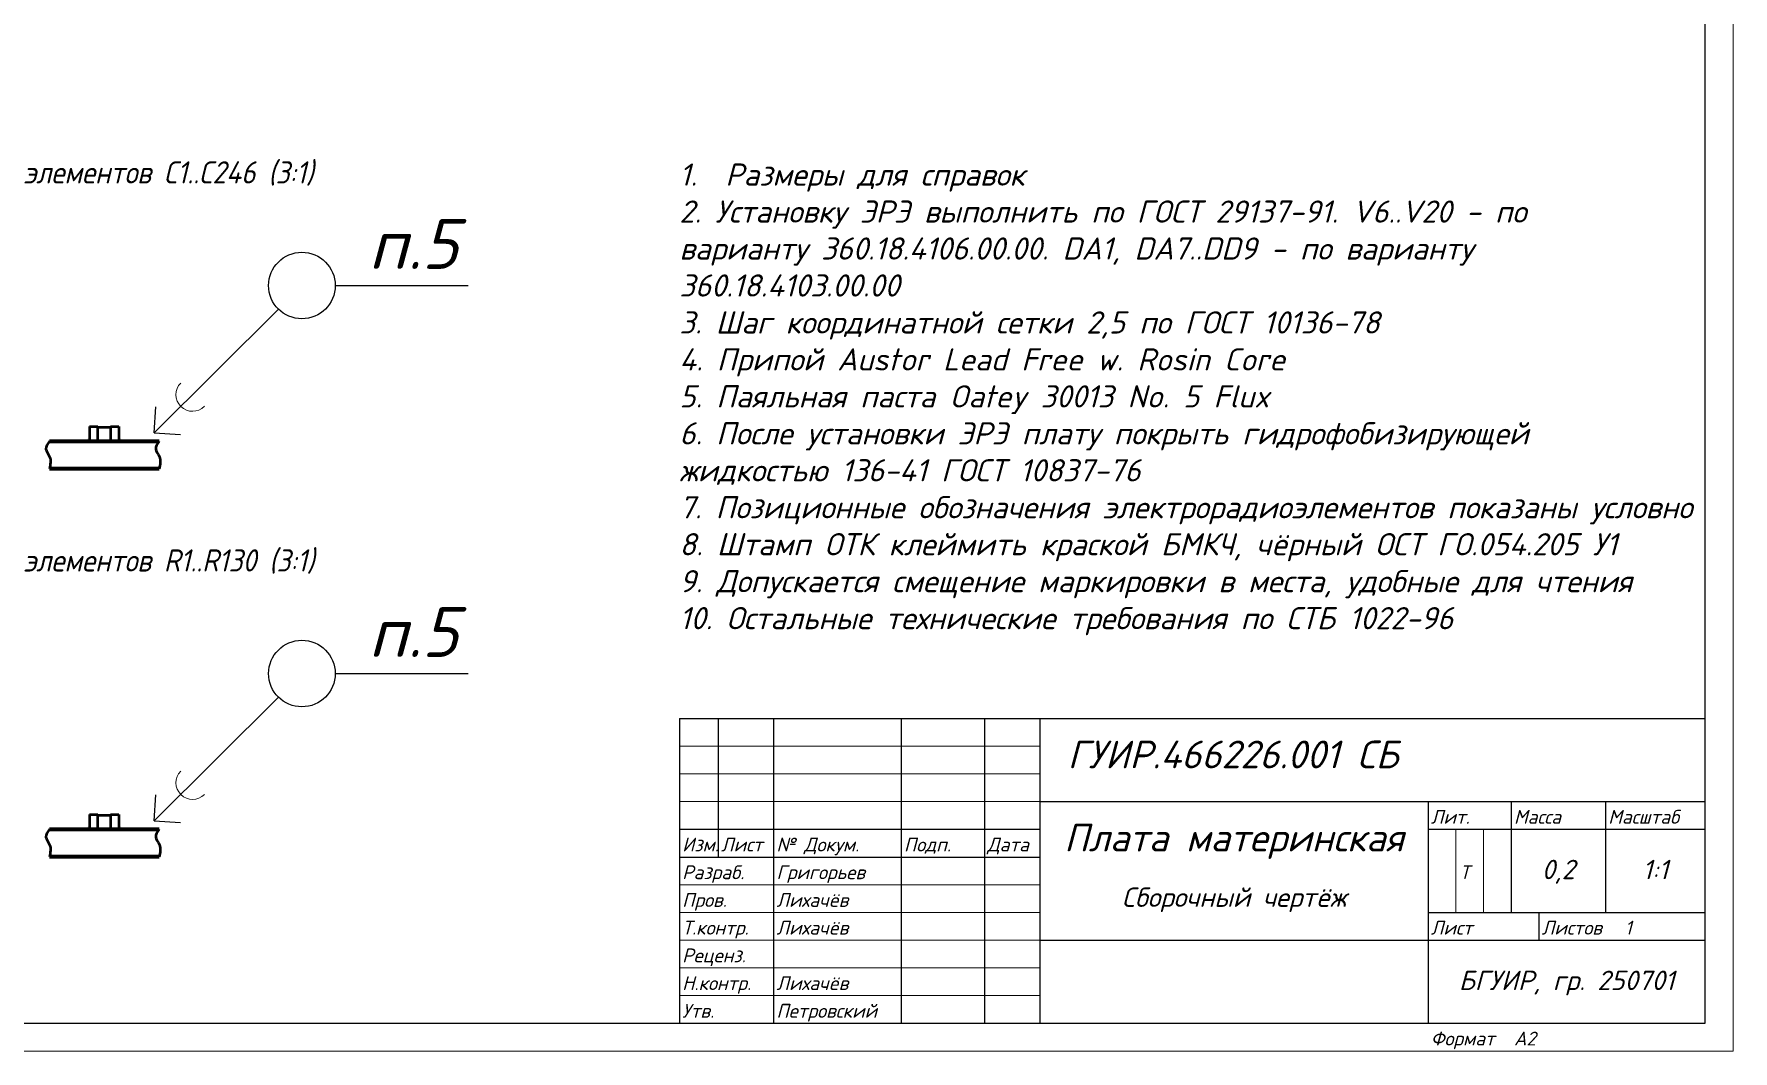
# Model space of a CAD drawing. Header units: millimetres. Extents: x 0 to 594, y 0 to 420.
# Drawn here: x 287.6 to 594, y 0 to 183.5 of the extents above; entities that cross this region are included whole.
import ezdxf
from ezdxf.enums import TextEntityAlignment as Align

# ---------------------------------------------------------------- set-up
doc = ezdxf.new("R2010")
doc.units = ezdxf.units.MM
doc.header["$LTSCALE"] = 0.5
doc.layers.add('4', color=4, linetype='Continuous', lineweight=15)
doc.layers.add('рамка', color=253, linetype='Continuous', lineweight=5)
doc.styles.get("Standard").update_dxf_attribs({"font": 'isocpeui.ttf', "height": 2.5})
doc.styles.add('текст', font='isocpeui.ttf')

# ---------------------------------------------------------------- blocks, each defined once
blk = doc.blocks.new('*U25')
for p, q in [((404, 60), (589, 60)), ((404, 60), (404, 5)), ((411, 60), (411, 35)), ((421, 60), (421, 5)), ((444, 60), (444, 5)), ((459, 60), (459, 5)), ((469, 60), (469, 5)), ((469, 45), (589, 45)), ((539, 45), (539, 20)), ((554, 45), (554, 25)), ((571, 45), (571, 25)), ((404, 40), (469, 40)), ((539, 40), (589, 40)), ((404, 35), (469, 35)), ((539, 25), (589, 25)), ((559, 25), (559, 20)), ((469, 20), (589, 20)), ((539, 20), (539, 5))]:
    blk.add_line(p, q)
blk.add_lwpolyline([(20, 5), (589, 5), (589, 415), (20, 415)], close=True)
at = {"layer": '4'}
for p, q in [((404, 55), (469, 55)), ((404, 50), (469, 50)), ((404, 45), (469, 45)), ((544, 40), (544, 25)), ((549, 40), (549, 25)), ((404, 30), (469, 30)), ((404, 25), (469, 25)), ((404, 20), (469, 20)), ((404, 15), (469, 15)), ((404, 10), (469, 10))]:
    blk.add_line(p, q, dxfattribs=at)
at = {"layer": 'рамка'}
blk.add_lwpolyline([(0, 420), (594, 420), (594, 0), (0, 0)], close=True, dxfattribs=at)
at = {"style": 'текст'}
for s, height, p in [('Лит.', 2.5, (539.5, 41)), ('Масса', 2.5, (554.5, 41)), ('Масштаб', 2.5, (571.5, 41)), ('Изм.', 2.5, (404.5, 36)), ('Лист', 2.5, (411.5, 36)), ('№ Докум.', 2.5, (421.5, 36)), ('Подп.', 2.5, (444.5, 36)), ('Дата', 2.5, (459.5, 36)), ('Разраб.', 2.5, (404.5, 31)), ('Пров.', 2.5, (404.5, 26)), ('Т.контр.', 2.5, (404.5, 21)), ('Лист', 2.5, (539.5, 21)), ('Листов', 2.5, (559.5, 21)), ('Н.контр.', 2.5, (404.5, 11)), ('Утв.', 2.5, (404.5, 6)), ('Формат', 2.5, (539.5, 1)), ('А2', 2.5, (554.5, 1)), ('А4', 0.025, (593.605, 0.01)), ('А3', 0.0125, (593.803, 0.005)), ('А1', 0.00625, (593.901, 0.003)), ('А0', 0.005, (593.921, 0.002))]:
    blk.add_text(s, height=height, dxfattribs=at).set_placement(p)
for tag, p, height, rotation in [('ОБОЗНАЧЕНИЕ-ВЕРХ', (85, 409), 3.5, 180), ('ПРИМЕНЯЕМОСТЬ', (19, 232.5), 2.5, 90), ('СПРАВ№', (19, 172.5), 2.5, 90), ('ДАТАУЧЁТАДУБЛ', (19, 115.5), 2.5, 90), ('ИНВ№ДУБЛ', (19, 90.5), 2.5, 90), ('ВЗАМИНВ№', (19, 65.5), 2.5, 90), ('ДАТАУЧЁТА', (19, 30.5), 2.5, 90), ('ИНВ№ПОДЛ', (19, 5.5), 2.5, 90)]:
    blk.add_attdef(tag, p, '', height=height, rotation=rotation, dxfattribs=at)
for tag, p in [('ИЗМ4', (404.5, 56)), ('ЛИСТИЗМ4', (411.5, 56)), ('№ДОКУМИЗМ4', (421.5, 56)), ('ПОДПИЗМ4', (444.5, 56)), ('ДАТАИЗМ4', (459.5, 56)), ('ИЗМ3', (404.5, 51)), ('ЛИСТИЗМ3', (411.5, 51)), ('№ДОКУМИЗМ3', (421.5, 51)), ('ПОДПИЗМ3', (444.5, 51)), ('ДАТАИЗМ3', (459.5, 51)), ('ИЗМ2', (404.5, 46)), ('ЛИСТИЗМ2', (411.5, 46)), ('№ДОКУМИЗМ2', (421.5, 46)), ('ПОДПИЗМ2', (444.5, 46)), ('ДАТАИЗМ2', (459.5, 46)), ('ИЗМ1', (404.5, 41)), ('ЛИСТИЗМ1', (411.5, 41)), ('№ДОКУМИЗМ1', (421.5, 41)), ('ПОДПИЗМ1', (444.5, 41)), ('ДАТАИЗМ1', (459.5, 41)), ('РАЗРАБ', (421.5, 31)), ('ДАТАРАЗРАБ', (459.5, 31)), ('ПРОВ', (421.5, 26)), ('ДАТАПРОВ', (459.5, 26)), ('ТКОНТР', (421.5, 21)), ('ДАТАТКОНТР', (459.5, 21)), ('ЛИСТОВ', (574.5, 21)), ('10', (404.5, 16)), ('11', (421.5, 16)), ('12', (444.5, 16)), ('13', (459.5, 16)), ('НКОНТР', (421.5, 11)), ('ДАТАНКОНТР', (459.5, 11)), ('УТВ', (421.5, 6)), ('ДАТАУТВ', (459.5, 6))]:
    blk.add_attdef(tag, p, '', height=2.5, dxfattribs=at)
for tag, height, p in [('НАИМЕНОВАНИЕ1', 5, (504, 36)), ('НАИМЕНОВАНИЕ2', 3.5, (504, 31)), ('МАССА', 3.5, (562.5, 31)), ('МАСШТАБ', 3.5, (580, 31)), ('НАИМЕНОВАНИЕ3', 3.5, (504, 26)), ('НАИМЕНОВАНИЕ4', 2.5, (504, 21)), ('ЛИСТ', 2.5, (554.5, 21)), ('МАТЕРИАЛ1', 2.5, (504, 16)), ('МАТЕРИАЛ2', 2.5, (504, 11)), ('ПРЕДПРИЯТИЕ', 3.5, (564, 11)), ('МАТЕРИАЛ3', 2.5, (504, 6))]:
    blk.add_attdef(tag, text='', height=height, dxfattribs=at).set_placement(p, align=Align.CENTER)
for tag, p in [('ЛИТЕРА', (541.5, 31)), ('ЛИТЕРА2', (546.5, 31)), ('ЛИТЕРА3', (551.5, 31))]:
    blk.add_attdef(tag, text='', height=2.5, dxfattribs=at).set_placement(p, align=Align.RIGHT)
for tag, p in [('ИНДЕКС', (541.5, 31)), ('ИНДЕКС2', (546.5, 31)), ('ИНДЕКС3', (551.5, 31))]:
    blk.add_attdef(tag, text='', height=2.5, dxfattribs=at).set_placement(p, align=Align.TOP_LEFT)

msp = doc.modelspace()

# ---------------------------------------------------------------- hatches: boundary and pattern name
at = {"lineweight": 30}
h = msp.add_hatch(color=256, dxfattribs=at)
h.dxf.hatch_style = 1
h.paths.add_polyline_path([(296.74, 110), (297.65, 110), (297.65, 111.32, -0.258655)])
h.paths.add_polyline_path([(302.93, 110), (303.84, 110, -0.258654), (302.93, 111.32)])
h = msp.add_hatch(color=256, dxfattribs=at)
h.dxf.hatch_style = 1
h.paths.add_polyline_path([(296.74, 40), (297.65, 40), (297.65, 41.32, -0.258655)])
h.paths.add_polyline_path([(302.93, 40), (303.84, 40, -0.258654), (302.93, 41.32)])

# ---------------------------------------------------------------- linework, layer by layer
for p, q in [((341.93, 138.09), (365.93, 138.09)), ((309.29, 111.5), (331.7, 133.85)), ((309.29, 111.5), (309.57, 116.23)), ((309.29, 111.5), (314.02, 111.22)), ((341.93, 68.09), (365.93, 68.09)), ((309.29, 41.5), (331.7, 63.85)), ((309.29, 41.5), (309.57, 46.23)), ((309.29, 41.5), (314.02, 41.22))]:
    msp.add_line(p, q)
at = {"lineweight": 50}
for p, q in [((297.65, 112.64), (297.65, 110)), ((297.65, 112.64), (299.13, 112.64)), ((299.13, 112.64), (299.13, 112.56)), ((299.13, 112.56), (301.44, 112.56)), ((299.13, 110.08), (299.13, 112.56)), ((301.44, 112.64), (302.93, 112.64)), ((301.44, 112.64), (301.44, 112.56)), ((301.44, 112.56), (301.44, 110.08)), ((302.93, 112.64), (302.93, 110)), ((297.65, 110), (299.13, 110)), ((299.13, 110), (299.13, 110.08)), ((299.13, 110.08), (301.44, 110.08)), ((301.44, 110), (301.44, 110.08)), ((301.44, 110), (302.93, 110)), ((297.65, 42.64), (297.65, 40)), ((297.65, 42.64), (299.13, 42.64)), ((297.65, 40), (299.13, 40)), ((299.13, 42.64), (299.13, 42.56)), ((299.13, 42.56), (301.44, 42.56)), ((299.13, 40.08), (299.13, 42.56)), ((299.13, 40), (299.13, 40.08)), ((299.13, 40.08), (301.44, 40.08)), ((301.44, 42.64), (302.93, 42.64)), ((301.44, 42.64), (301.44, 42.56)), ((301.44, 42.56), (301.44, 40.08)), ((301.44, 40), (301.44, 40.08)), ((301.44, 40), (302.93, 40)), ((302.93, 42.64), (302.93, 40))]:
    msp.add_line(p, q, dxfattribs=at)
at = {"lineweight": 106}
for p, q in [((290.39, 110), (310.19, 110)), ((310.19, 105.05), (290.39, 105.05)), ((290.39, 40), (310.19, 40)), ((310.19, 35.05), (290.39, 35.05))]:
    msp.add_line(p, q, dxfattribs=at)
at = {"lineweight": 140}
for p, q in [((295.83, 110), (299.46, 110)), ((301.11, 110), (304.74, 110)), ((295.83, 40), (299.46, 40)), ((301.11, 40), (304.74, 40))]:
    msp.add_line(p, q, dxfattribs=at)
for centre in [(335.93, 138.09), (335.93, 68.09)]:
    msp.add_circle(centre, 6)
at = {"lineweight": 13}
for centre in [(316.22, 118.4), (316.22, 48.4)]:
    msp.add_arc(centre, 3, 135.5012, 315.5012, dxfattribs=at)
at = {"lineweight": 50}
for points in [[(290.39, 110), (289.76, 108.6), (290.44, 107.19), (290.39, 105.05)], [(310.19, 110), (309.56, 108.6), (310.24, 107.19), (310.19, 105.05)], [(290.39, 40), (289.76, 38.6), (290.44, 37.19), (290.39, 35.05)], [(310.19, 40), (309.56, 38.6), (310.24, 37.19), (310.19, 35.05)]]:
    msp.add_spline(points, degree=3, dxfattribs=at)

# ---------------------------------------------------------------- block references
ref = msp.add_blockref('*U25', (0, 0))
ref.add_attrib('ОБОЗНАЧЕНИЕ', 'ГУИР.466226.001 СБ', (474, 51), dxfattribs={"height": 5, "style": 'текст'})
ref.add_attrib('НАИМЕНОВАНИЕ1', 'Плата материнская', dxfattribs={"height": 5, "style": 'текст'}).set_placement((504, 36), align=Align.CENTER)
ref.add_attrib('НАИМЕНОВАНИЕ3', 'Сборочный чертёж', dxfattribs={"height": 3.5, "style": 'текст'}).set_placement((504, 26), align=Align.CENTER)
ref.add_attrib('РАЗРАБ', 'Григорьев', (421.5, 31), dxfattribs={"height": 2.5, "style": 'текст'})
ref.add_attrib('МАССА', '0,2', dxfattribs={"height": 3.5, "style": 'текст'}).set_placement((562.5, 31), align=Align.CENTER)
ref.add_attrib('МАСШТАБ', '1:1', dxfattribs={"height": 3.5, "style": 'текст'}).set_placement((580, 31), align=Align.CENTER)
ref.add_attrib('ЛИСТОВ', '1', (574.5, 21), dxfattribs={"height": 2.5, "style": 'текст'})
ref.add_attrib('ПРОВ', 'Лихачёв', (421.5, 26), dxfattribs={"height": 2.5, "style": 'текст'})
ref.add_attrib('ТКОНТР', 'Лихачёв', (421.5, 21), dxfattribs={"height": 2.5, "style": 'текст'})
ref.add_attrib('НКОНТР', 'Лихачёв', (421.5, 11), dxfattribs={"height": 2.5, "style": 'текст'})
ref.add_attrib('УТВ', 'Петровский', (421.5, 6), dxfattribs={"height": 2.5, "style": 'текст'})
ref.add_attrib('ПРЕДПРИЯТИЕ', 'БГУИР, гр. 250701', dxfattribs={"height": 3.5, "style": 'текст'}).set_placement((564, 11), align=Align.CENTER)
ref.add_attrib('ЛИТЕРА2', 'Т', dxfattribs={"height": 2.5, "style": 'текст'}).set_placement((546.5, 31), align=Align.RIGHT)
ref.add_attrib('10', 'Реценз.', (404.5, 16), dxfattribs={"height": 2.5, "style": 'текст'})

# ---------------------------------------------------------------- texts
at = {"color": 7, "linetype": 'Continuous', "lineweight": -3, "width": 0.9}
for s, p in [('Установка элементов С1..С246 (3:1)', (261.79, 156.5)), ('Установка элементов R1..R130 (3:1)', (261.79, 86.5))]:
    msp.add_text(s, height=4, dxfattribs=at).set_placement(p)
at = {"color": 7, "insert": (404, 75), "char_height": 4, "width": 174.9295, "attachment_point": 7}
msp.add_mtext('\\P                        \\P\\P\\pt4;{\\C256;1.  Размеры для справок\\P2. Установку ЭРЭ выполнить по ГОСТ 29137-91. V6..V20 - по варианту 360.18.4106.00.00. DA1, DA7..DD9 - по варианту 360.18.4103.00.00\\P3. Шаг координатной сетки 2,5 по ГОСТ 10136-78\\P4. Припой }Austor Lead Free w. Rosin Core\\P{\\C256;5. Паяльная паста }Oatey 30013 No. 5 Flux {\\C256;\\P6. После установки ЭРЭ плату покрыть гидрофобизирующей жидкостью 136-41 ГОСТ 10837-76\\P7. Позиционные обозначения электрорадиоэлементов показаны условно\\P8. Штамп ОТК клеймить краской БМКЧ, чёрный ОСТ ГО.054.205 У1\\P9. Допускается смещение маркировки в места, удобные для чтения\\P10. Остальные технические требования по СТБ 1022-96}', dxfattribs=at)
at = {"char_height": 9, "attachment_point": 1}
for insert in [(347.93, 150.09), (347.93, 80.09)]:
    msp.add_mtext_dynamic_manual_height_columns('п.5', width=16.095, gutter_width=136.21, heights=[0], dxfattribs=dict(at, insert=insert))

doc.saveas('drawing.dxf')
